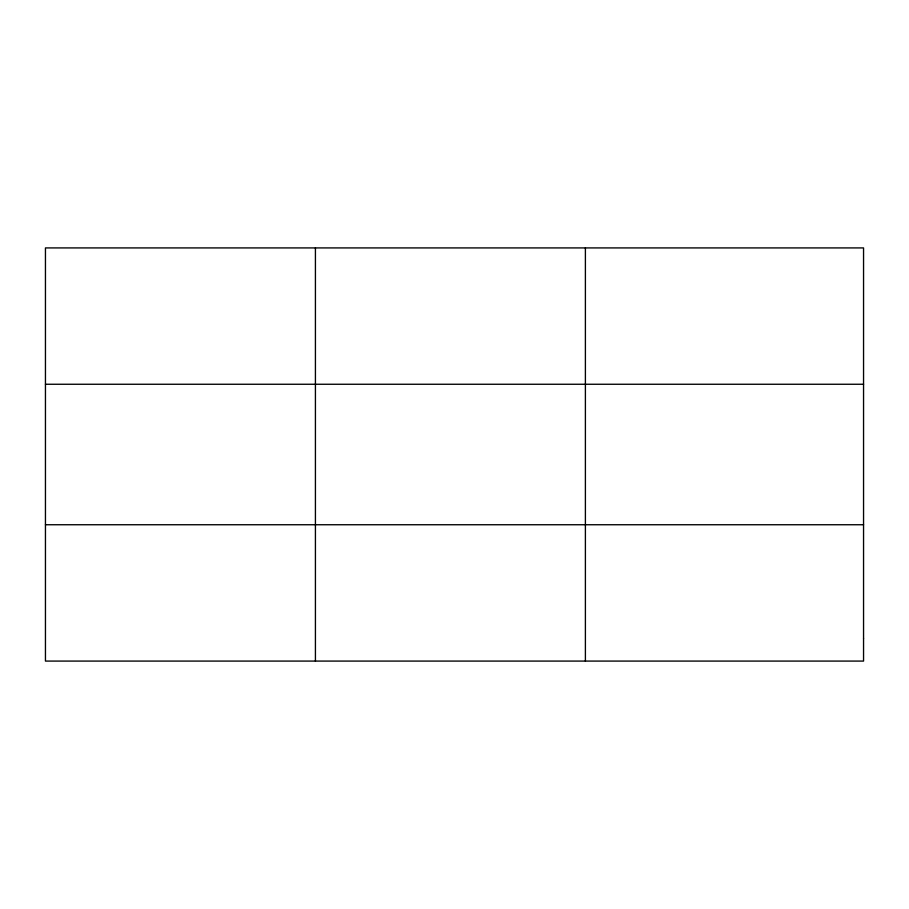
<?xml version="1.0" encoding="UTF-8"?>
<svg xmlns="http://www.w3.org/2000/svg" width="909" height="909" viewBox="0 0 909 909"><rect width="100%" height="100%" fill="white"/><g stroke="black" fill="none" stroke-linecap="round" stroke-linejoin="round"><path stroke-width="1.36" d="M315.423 661.082L315.423 247.918M585.396 661.082L585.396 247.918M45.45 384.257L863.55 384.257M45.45 524.743L863.55 524.743M863.55 638.357L863.55 661.082L45.45 661.082L45.45 247.918L863.55 247.918L863.55 638.357"/></g></svg>
